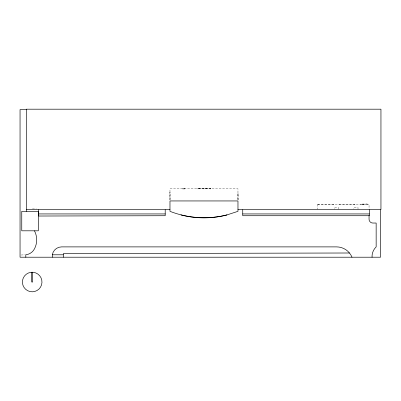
<?xml version="1.0" encoding="UTF-8"?>
<svg xmlns="http://www.w3.org/2000/svg" width="401" height="401" viewBox="0 0 401 401"><rect width="100%" height="100%" fill="white"/><g stroke="black" fill="none" stroke-linecap="round" stroke-linejoin="round"><path stroke-width="0.3" stroke-dasharray="2 1.5" d="M21.203 255.001L25.233 254.815M169.583 192.64L170.124 192.64M237.818 193.778L238.354 193.778M317.727 204.33L369.055 204.33L369.055 209.162M317.767 204.721L334.399 204.721L334.399 204.33M32.446 208.936L36.361 208.936M367.356 204.33L360.314 204.33M367.161 204.525L367.161 203.934L360.509 204.129L360.509 204.525M363.637 204.129L360.9 204.129M358.008 209.162L358.008 207.497L353.862 207.497L353.862 209.162M354.94 204.33L354.94 204.721L338.309 204.721L338.309 204.33M354.038 204.33L354.038 204.721M339.211 204.33L339.211 204.721M338.469 209.162L338.469 207.497L334.198 207.497L334.198 209.162M333.497 204.33L333.497 204.721M318.67 204.33L318.67 204.721M317.767 204.33L317.767 209.162M238.354 199.823L238.354 193.628L237.818 193.628L237.818 199.823M237.968 199.909L237.968 188.801L169.974 188.801L169.974 199.924M211.011 188.801L196.926 188.801M210.816 188.996L210.816 188.405L204.164 188.6L204.164 188.996M207.297 188.6L204.555 188.6M203.773 188.996L203.773 188.405L197.122 188.6L197.122 188.996M200.254 188.6L197.513 188.6M184.926 188.58L184.926 188.951M182.46 188.58L182.46 188.951M170.124 199.924L170.124 192.49L169.583 192.49L169.583 199.924M185.061 188.58L182.325 188.58L182.325 188.951L185.061 188.951L185.061 188.58"/><path stroke-width="0.6" d="M226.941 214.931L237.968 211.332L237.968 200.946L169.974 200.946L169.974 211.332C188.024 218.38 208.144 219.643 226.941 214.931A91.999 91.999 0 0 1 181.001 214.931M349.487 253.001L63.328 253.632L63.328 257.211M26.702 109.583L20.05 109.583L20.05 257.211L380.559 257.211L380.559 209.788M169.974 209.553L26.311 209.553L26.311 109.192L380.95 109.192L380.95 209.553L237.968 209.553M38.631 213.933L165.202 213.933M242.74 213.933L369.311 213.933M52.351 257.211L52.346 254.79L63.328 254.79M32.556 272.269L32.676 282.018L31.699 282.028L31.579 272.279M369.311 209.758L369.311 215.723L242.74 215.723L242.74 209.758M369.055 215.327L369.055 219.031A3.789 3.789 0 0 0 372.84 223.036L376.153 223.036L376.153 246.891A13.403 13.403 0 0 0 372.043 257.211M165.202 209.758L165.202 215.723L38.631 216.024L38.631 209.758M26.702 209.703L26.702 211.332M25.809 257.211L25.809 254.79A11.153 11.153 0 0 0 34.471 248.866A19.504 19.504 0 0 0 34.471 230.811M351.988 257.211A16.642 16.642 0 0 0 336.599 246.891L61.564 246.891A9.378 9.378 0 0 0 52.346 254.79M32.07 272.244L30.792 272.344A9.784 9.784 0 0 0 24.005 287.382A9.784 9.784 0 0 0 40.501 287.181A9.784 9.784 0 0 0 33.348 272.309L32.07 272.244M38.336 211.332L21.754 211.332L21.754 230.811L38.336 230.811L38.336 211.332"/></g></svg>
